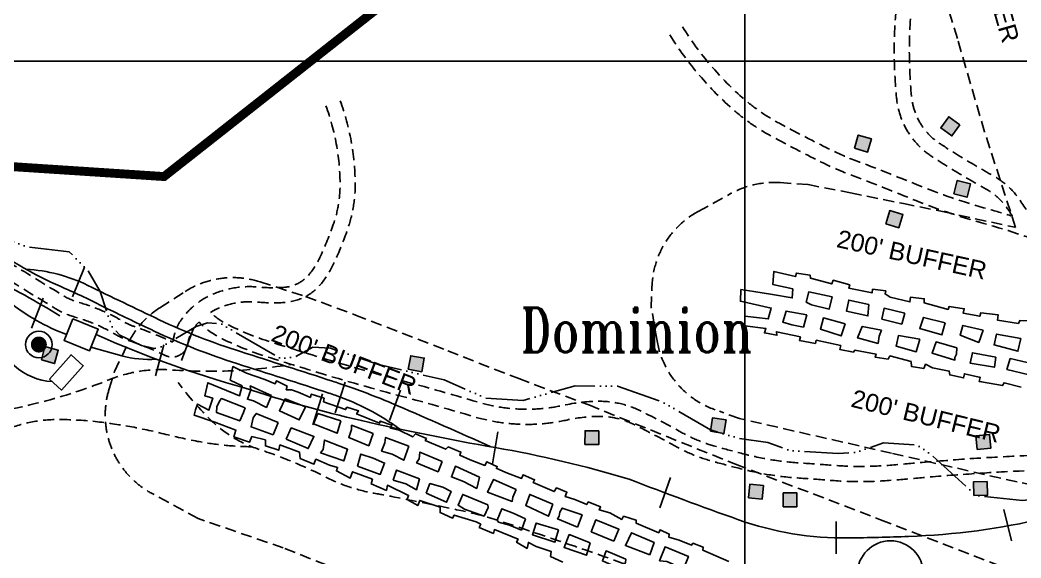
# Model space of a CAD drawing. Header units: inches. Extents: x 10131215 to 10153225, y 3476725 to 3491422.
# Drawn here: x 10142370 to 10144621, y 3486884 to 3488093 of the extents above; entities that cross this region are included whole.
import ezdxf
from ezdxf.enums import TextEntityAlignment as Align

# ---------------------------------------------------------------- set-up
doc = ezdxf.new("R2010")
doc.units = ezdxf.units.IN
doc.header["$LTSCALE"] = 100
doc.header["$MEASUREMENT"] = 0
for name, pattern in [('CENTER', [2, 1.25, -0.25, 0.25, -0.25]), ('DASHED2', [0.375, 0.25, -0.125]), ('HIDDEN', [0.375, 0.25, -0.125]), ('STREAM', [1.5, 1, -0.125, 0, -0.125, 0, -0.125, 0, -0.125])]:
    doc.linetypes.add(name, pattern=pattern)
doc.layers.get('0').update_dxf_attribs({"color": 60, "linetype": 'CONTINUOUS'})
for name, color, linetype in [('BUFFER ZONE-200', 200, 'HIDDEN'), ('BUILDINGS', 7, 'CONTINUOUS'), ('DRILL HOLES', 170, 'CONTINUOUS'), ('ELEVATIONS-UPEER MASON-CONTOURS', 175, 'CONTINUOUS'), ('GAS WELLS-EXISTING-ACTIVE', 30, 'CONTINUOUS'), ('GEOGRAPHIC LABELS', 7, 'CONTINUOUS'), ('GRID COORDINATES-VA SOUTH NAD27', 252, 'CONTINUOUS'), ('MINE WORKINGS-ADJACENT-GREGORY COAL-6690', 251, 'CONTINUOUS'), ('PROPERTY LINES-MINERAL', 1, 'CENTER'), ('RAILROADS', 30, 'CONTINUOUS'), ('ROADS', 34, 'DASHED2'), ('ROADS-ROUTE NUMBER LABELS', 34, 'CONTINUOUS'), ('WATER-SURFACE', 140, 'STREAM')]:
    doc.layers.add(name, color=color, linetype=linetype)
doc.styles.add('BUFFER LABELS', font='ARIAL.TTF', dxfattribs={"height": 40})
doc.styles.add('ROMANT', font='ROMANT.SHX', dxfattribs={"width": 2063.613351, "height": 165.089068})

# ---------------------------------------------------------------- blocks, each defined once
blk = doc.blocks.new('RRTIC')
blk.add_line((0, -36.2), (0, 36.2))
blk = doc.blocks.new('DRILL HOLE')
at = {"layer": 'DRILL HOLES', "const_width": 18}
blk.add_lwpolyline([(-9, 0, 1), (9, 0, 1)], format="xyb", close=True, dxfattribs=at)
at = {"layer": 'DRILL HOLES'}
blk.add_circle((0, 0), 30, dxfattribs=at)

msp = doc.modelspace()

# ---------------------------------------------------------------- linework, layer by layer
at = {"layer": 'BUFFER ZONE-200'}
for points in [[(10144609.1, 3487626.8), (10144539.4, 3487841.4), (10144478.2, 3488051.3), (10144400.8, 3488304.3), (10144373.8, 3488410.5)], [(10144079.4, 3487727.3), (10144142.3, 3487723), (10144237.9, 3487704.3), (10144356.8, 3487680.2), (10144444.9, 3487662.2), (10144607.1, 3487627.1), (10144609.1, 3487626.8)], [(10143895.3, 3487662.8), (10143969.7, 3487703.4)], [(10142909.5, 3487504.4), (10143012, 3487471.4), (10143124.6, 3487429.9), (10143331.8, 3487349.4), (10143491.4, 3487287), (10143648.9, 3487227.8), (10143979, 3487094.7), (10144305.6, 3486970.1), (10144747.7, 3486799.5), (10144891.8, 3486744.4)], [(10142684, 3487446.2), (10142740.2, 3487482.3)], [(10143802.7, 3487371.6), (10143789.7, 3487446.8), (10143791.2, 3487493.6)], [(10142570.2, 3487264.1), (10142582.2, 3487302.8), (10142611.6, 3487364.2)], [(10144796.1, 3487019.9), (10144612.5, 3487054.8), (10144330.2, 3487119.5), (10143987.8, 3487197.3), (10143943.1, 3487213.8)], [(10143318.8, 3486775), (10143197.5, 3486813.5), (10142961.6, 3486906.9), (10142770, 3486972.6), (10142665.7, 3487029.4)]]:
    msp.add_lwpolyline(points, dxfattribs=at)
for centre, start, end in [((10144065.5, 3487527.8), 86.0223, 118.6105), ((10143991.1, 3487487.2), 118.6105, 178.1648), ((10142848.3, 3487314), 72.1695, 122.6904), ((10142792, 3487277.9), 122.6904, 154.4218), ((10143999.8, 3487405.6), 189.7763, 253.5456), ((10142761.3, 3487205), 162.8385, 241.4429)]:
    msp.add_arc(centre, 200, start, end, dxfattribs=at)
at = {"layer": 'BUILDINGS'}
for points in [[(10144484.1, 3487857.4), (10144466.1, 3487832.2), (10144440.9, 3487850.2), (10144458.9, 3487875.4)], [(10144246.6, 3487804.6), (10144255.2, 3487834.3), (10144284.9, 3487825.8), (10144276.4, 3487796)], [(10144470.2, 3487702.3), (10144478.1, 3487732.3), (10144508, 3487724.4), (10144500.2, 3487694.5)], [(10144316.9, 3487635), (10144326, 3487664.6), (10144355.6, 3487655.5), (10144346.5, 3487625.9)], [(10142417.7, 3487329.1), (10142425.8, 3487359), (10142455.7, 3487350.8), (10142447.5, 3487321)], [(10143243, 3487308.1), (10143248.5, 3487338.5), (10143279, 3487333.1), (10143273.5, 3487302.6)], [(10143922.5, 3487168.7), (10143927.4, 3487199.2), (10143958, 3487194.3), (10143953.1, 3487163.7)], [(10143671.8, 3487169.7), (10143671.4, 3487138.7), (10143640.4, 3487139.2), (10143640.9, 3487170.1)], [(10144522.8, 3487127.9), (10144519.9, 3487158.7), (10144550.7, 3487161.6), (10144553.6, 3487130.8)], [(10144008.2, 3487018.9), (10144011.2, 3487049.8), (10144042, 3487046.7), (10144039, 3487015.9)], [(10144515.1, 3487024.2), (10144514.3, 3487055.1), (10144545.2, 3487055.9), (10144546, 3487025)], [(10144086.5, 3486999.2), (10144086.5, 3487030.2), (10144117.4, 3487030.2), (10144117.4, 3486999.2)]]:
    msp.add_lwpolyline(points, close=True, dxfattribs=at)
for points in [[(10144466.1, 3487832.2), (10144440.9, 3487850.2), (10144484.1, 3487857.4), (10144458.9, 3487875.4)], [(10144255.2, 3487834.3), (10144284.9, 3487825.8), (10144246.6, 3487804.6), (10144276.4, 3487796)], [(10144478.1, 3487732.3), (10144508, 3487724.4), (10144470.2, 3487702.3), (10144500.2, 3487694.5)], [(10144326, 3487664.6), (10144355.6, 3487655.5), (10144316.9, 3487635), (10144346.5, 3487625.9)], [(10142425.8, 3487359), (10142455.7, 3487350.8), (10142417.7, 3487329.1), (10142447.5, 3487321)], [(10143248.5, 3487338.5), (10143279, 3487333.1), (10143243, 3487308.1), (10143273.5, 3487302.6)], [(10143927.4, 3487199.2), (10143958, 3487194.3), (10143922.5, 3487168.7), (10143953.1, 3487163.7)], [(10143671.4, 3487138.7), (10143640.4, 3487139.2), (10143671.8, 3487169.7), (10143640.9, 3487170.1)], [(10144519.9, 3487158.7), (10144550.7, 3487161.6), (10144522.8, 3487127.9), (10144553.6, 3487130.8)], [(10144011.2, 3487049.8), (10144042, 3487046.7), (10144008.2, 3487018.9), (10144039, 3487015.9)], [(10144514.3, 3487055.1), (10144545.2, 3487055.9), (10144515.1, 3487024.2), (10144546, 3487025)], [(10144086.5, 3487030.2), (10144117.4, 3487030.2), (10144086.5, 3486999.2), (10144117.4, 3486999.2)]]:
    msp.add_solid(points, dxfattribs=at)
at = {"layer": 'ELEVATIONS-UPEER MASON-CONTOURS', "const_width": 5}
for points in [[(10135978.9, 3483263.2, 0), (10135880.2, 3483248.3, 0.000547)], [(10136147.8, 3483288.5, 0.000001), (10135988.5, 3483264.7, 0.000023)]]:
    msp.add_lwpolyline(points, format="xyb", dxfattribs=at)
at = {"layer": 'GAS WELLS-EXISTING-ACTIVE'}
msp.add_circle((10141935.6, 3488454.6), 500, dxfattribs=at)
at = {"layer": 'GRID COORDINATES-VA SOUTH NAD27'}
for p, q in [((10144000, 3476730), (10144000, 3490730)), ((10153220, 3488000), (10131220, 3488000))]:
    msp.add_line(p, q, dxfattribs=at)
at = {"layer": 'MINE WORKINGS-ADJACENT-GREGORY COAL-6690', "flags": 128}
for points in [[(10144621.6, 3487267.9), (10144583.3, 3487277.7), (10144580, 3487271.3), (10144532.5, 3487279.9), (10144527.4, 3487280.4), (10144529.6, 3487289.7), (10144527, 3487290.2), (10144494.2, 3487297.9), (10144492, 3487288.7), (10144461.1, 3487295.5), (10144459.8, 3487304.1), (10144422, 3487311.5), (10144406.8, 3487319.3), (10144402.7, 3487309.9), (10144374.7, 3487314.5), (10144374, 3487325.2), (10144326.3, 3487338), (10144322.5, 3487330.4), (10144293, 3487335.3), (10144295.3, 3487342), (10144247.8, 3487351.1), (10144244.2, 3487346.8), (10144213.6, 3487352.7), (10144215.8, 3487361.3), (10144160.6, 3487373.2), (10144158.9, 3487366.1), (10144122.9, 3487372.4), (10144125.2, 3487380.6), (10144071.2, 3487392.3), (10144072.2, 3487384.5), (10144044.1, 3487389.6), (10144047.7, 3487399.7), (10143999.8, 3487405.6), (10144000.4, 3487427.3), (10144052.9, 3487421.3), (10144059.5, 3487445.5), (10143990.3, 3487460.8), (10143991.1, 3487487.2), (10144020, 3487482.7), (10144062.7, 3487475.7), (10144106.8, 3487468.3), (10144107.7, 3487488.4), (10144063.1, 3487498.3), (10144065.5, 3487527.8), (10144114.2, 3487516.2), (10144116, 3487524.3), (10144146.7, 3487519.8), (10144147.5, 3487512.6), (10144195.6, 3487499.7), (10144198.8, 3487508.1), (10144236.2, 3487498.1), (10144234, 3487489.9), (10144286.3, 3487479.5), (10144287.4, 3487487.7), (10144316.9, 3487484.2), (10144315.4, 3487477.3), (10144327.3, 3487469.7), (10144371.6, 3487459.2), (10144372.6, 3487469.7), (10144403.8, 3487466.5), (10144403.2, 3487457.3), (10144457.2, 3487442.6), (10144460, 3487449.1), (10144493.7, 3487444.1), (10144491.4, 3487434), (10144528.7, 3487427.3), (10144530.7, 3487434.8), (10144569.7, 3487430.6), (10144568.2, 3487418.5), (10144615.4, 3487410.9), (10144618.4, 3487417.3), (10144653.1, 3487416.9)], [(10143590.4, 3486874.8), (10143563.2, 3486887.5), (10143564.2, 3486898.8), (10143530.5, 3486910.2), (10143513.3, 3486919), (10143510.3, 3486905.4), (10143486.8, 3486919.5), (10143489.9, 3486926.6), (10143436.6, 3486947.8), (10143434.6, 3486939.4), (10143402.7, 3486952.9), (10143406, 3486959.7), (10143395.5, 3486965.5), (10143346.4, 3486980.6), (10143342.6, 3486973.6), (10143314.4, 3486986.2), (10143314.5, 3486998.5), (10143268.8, 3487013.5), (10143264.7, 3487002), (10143240.8, 3487015.2), (10143243.6, 3487024.7), (10143196.2, 3487047.3), (10143194, 3487035.8), (10143159.9, 3487050.6), (10143162.5, 3487060.9), (10143117.6, 3487077.7), (10143112.6, 3487063.5), (10143081.3, 3487079.6), (10143083.9, 3487087.4), (10143065.5, 3487092.3), (10143035.3, 3487106), (10143030.8, 3487094.5), (10142999.6, 3487107.6), (10142998.5, 3487121.9), (10142954.3, 3487138.1), (10142951.6, 3487126.1), (10142921.8, 3487135.9), (10142921.6, 3487149.3), (10142891.1, 3487156.8), (10142885.9, 3487144.5), (10142850.9, 3487156.3), (10142855.3, 3487171.6), (10142807.6, 3487189.1), (10142761.3, 3487205), (10142764.4, 3487216.8), (10142768.9, 3487229.7), (10142794.6, 3487216.2), (10142803.1, 3487242.9), (10142785, 3487248.4), (10142792, 3487277.9), (10142863.5, 3487248.4), (10142869, 3487270.7), (10142842.5, 3487283.9), (10142848.3, 3487314), (10142878.8, 3487299.2), (10142920.1, 3487285.1), (10142943.9, 3487275.4), (10142946.8, 3487282.3), (10142970.4, 3487270.4), (10142968.5, 3487262), (10142980.4, 3487262.1), (10142995.6, 3487256.9), (10143022.7, 3487244.7), (10143024.9, 3487252.3), (10143053.8, 3487242.9), (10143052.5, 3487235.2), (10143102, 3487217.3), (10143105, 3487222.7), (10143131.3, 3487214.3), (10143126.6, 3487207.6), (10143178.5, 3487186.8), (10143179.9, 3487191.8), (10143206, 3487182.6), (10143203, 3487175.7), (10143222.4, 3487171.5), (10143253, 3487156.2), (10143259.1, 3487163), (10143283.8, 3487152.2), (10143281.2, 3487148.1), (10143327.2, 3487128.2), (10143332.7, 3487133.5), (10143361.5, 3487122.1), (10143358.9, 3487115.4), (10143381.9, 3487104.6), (10143415.3, 3487092.2), (10143419.9, 3487100.2), (10143443.6, 3487088.9), (10143441, 3487085.5), (10143462.8, 3487076), (10143497.8, 3487062.8), (10143501.1, 3487071.2), (10143527.1, 3487059.7), (10143524, 3487053.4), (10143571.4, 3487033.4), (10143576.3, 3487041.4), (10143599.7, 3487031.9), (10143596.3, 3487022), (10143617.4, 3487015.1), (10143644.6, 3487004.1), (10143647.7, 3487009.9), (10143675.6, 3486998.9), (10143672.7, 3486992.1), (10143696.1, 3486985.6), (10143723.2, 3486970.8), (10143727.5, 3486977.7), (10143755.7, 3486968.7), (10143755.6, 3486962.4), (10143806.4, 3486940.6), (10143809.5, 3486947.4), (10143830, 3486937.8), (10143829.2, 3486930.5), (10143852.7, 3486924.4), (10143880.2, 3486912.9), (10143883.2, 3486917.3), (10143906, 3486908.5), (10143905.9, 3486901.6), (10143963.9, 3486876.4)], [(10142950.2, 3487188.3), (10142901.2, 3487208.7), (10142894.3, 3487198.9), (10142891.3, 3487185.3), (10142889.4, 3487178.6), (10142938.9, 3487160.7)], [(10142950.2, 3487188.3), (10142938.9, 3487160.7)]]:
    msp.add_lwpolyline(points, dxfattribs=at)
for points in [[(10144196.5, 3487470.5), (10144189.9, 3487443.1), (10144150.3, 3487452.6), (10144138.4, 3487459.1), (10144143.8, 3487481.9)], [(10144279, 3487453.7), (10144277, 3487427.8), (10144228.6, 3487438.9), (10144233.8, 3487463.6)], [(10144139.8, 3487430.1), (10144131.8, 3487402.7), (10144105.9, 3487407.6), (10144085.4, 3487414.2), (10144092.9, 3487438.8)], [(10144359.9, 3487434.4), (10144353.2, 3487409.5), (10144308.5, 3487420.8), (10144313.5, 3487445.1)], [(10144226.1, 3487410.3), (10144216.9, 3487383), (10144170.1, 3487398.5), (10144176.8, 3487423.4)], [(10144450.8, 3487412), (10144443.6, 3487385.3), (10144393.6, 3487399.9), (10144401.7, 3487424.7)], [(10144307.5, 3487396.2), (10144302, 3487382.4), (10144299.8, 3487366), (10144253.7, 3487378.5), (10144264.2, 3487404.4)], [(10144536.6, 3487396.1), (10144526.4, 3487368.3), (10144484.3, 3487384.4), (10144490.2, 3487406.3)], [(10144620.7, 3487377.1), (10144614.5, 3487348.5), (10144560.9, 3487362.8), (10144566.5, 3487387.1)], [(10144393.9, 3487375.7), (10144385.6, 3487347.4), (10144340.2, 3487360), (10144345.4, 3487383.9)], [(10144477, 3487356.1), (10144476.3, 3487342.1), (10144472.2, 3487334.6), (10144472.6, 3487328.7), (10144421.2, 3487344), (10144430.6, 3487369.4)], [(10144564.4, 3487335.3), (10144561.7, 3487312.5), (10144506.7, 3487321.8), (10144512.1, 3487345.1)], [(10144647.8, 3487320.4), (10144639.8, 3487295.6), (10144589.7, 3487307.6), (10144597.2, 3487332.1)], [(10142935.6, 3487249.4), (10142923.9, 3487222.5), (10142894.7, 3487237.1), (10142881, 3487240.6), (10142885.3, 3487251.3), (10142888.6, 3487262.1), (10142887.7, 3487270.8), (10142916.3, 3487257.7)], [(10142875.9, 3487221.1), (10142872.7, 3487210.9), (10142863.8, 3487191.9), (10142811.5, 3487211.1), (10142812.5, 3487223.7), (10142818.8, 3487237.9), (10142822.8, 3487242.3)], [(10143011.6, 3487223.9), (10142997.8, 3487194.4), (10142953, 3487214.7), (10142966, 3487241.3)], [(10143091, 3487192.1), (10143083.1, 3487164.2), (10143030, 3487185.1), (10143039.8, 3487208.5)], [(10142968, 3487150.8), (10142979.8, 3487176.3), (10143030.8, 3487157), (10143018.1, 3487129.7)], [(10143164.1, 3487163.5), (10143154.2, 3487136.2), (10143109, 3487154.8), (10143115, 3487172.4), (10143115.4, 3487182.2)], [(10143045.7, 3487120), (10143051.3, 3487128.1), (10143054.4, 3487149), (10143106.6, 3487128.4), (10143097.7, 3487102.1)], [(10143244, 3487135.1), (10143232.9, 3487103.8), (10143207.1, 3487117.4), (10143183, 3487124.3), (10143190.2, 3487142.4), (10143191.8, 3487155.1)], [(10143128.5, 3487090), (10143180.1, 3487071.9), (10143189.6, 3487097.1), (10143163.8, 3487108.1), (10143136.4, 3487117.5)], [(10143319.2, 3487100.6), (10143310.2, 3487077.7), (10143261.7, 3487098), (10143267.6, 3487107), (10143269.3, 3487122.1)], [(10143208.8, 3487058.7), (10143216.8, 3487081.6), (10143268.1, 3487062.2), (10143261.5, 3487037.5), (10143237.8, 3487050.5)], [(10143402.9, 3487065.6), (10143397, 3487040.5), (10143367, 3487055.9), (10143340, 3487066.1), (10143349, 3487090.3)], [(10143283.4, 3487029.8), (10143291.7, 3487051.4), (10143320.7, 3487043), (10143339.5, 3487033.2), (10143329.1, 3487009.1)], [(10143485.5, 3487038.2), (10143478.3, 3487020.8), (10143476.8, 3487011.1), (10143421.4, 3487031.6), (10143435, 3487060.7)], [(10143421.9, 3487003.3), (10143423, 3486997.2), (10143413.7, 3486978.2), (10143369.3, 3486993.5), (10143355, 3487002.4), (10143365.6, 3487027)], [(10143568, 3487005), (10143558.4, 3486978), (10143507.4, 3487001.8), (10143516.2, 3487026.9)], [(10143507, 3486972.3), (10143497.7, 3486946.9), (10143470.6, 3486957.6), (10143446.3, 3486964.5), (10143443.1, 3486969.1), (10143453.4, 3486994.6), (10143479.1, 3486984.8)], [(10143623.6, 3486953.1), (10143634, 3486980.8), (10143589.4, 3486996), (10143584.1, 3486987), (10143582.8, 3486977.8), (10143578.5, 3486972.2)], [(10143580.8, 3486947.6), (10143572.8, 3486919.5), (10143522.4, 3486936.1), (10143531, 3486962.5)], [(10143705.2, 3486922), (10143716.9, 3486948.7), (10143664.8, 3486969.5), (10143654.5, 3486943.1)], [(10143652.5, 3486918.2), (10143643.6, 3486890.3), (10143593.5, 3486907.5), (10143605, 3486936.7)], [(10143786.1, 3486891.1), (10143731.5, 3486912), (10143744.8, 3486940.6), (10143796, 3486918.9)], [(10143732.6, 3486881.5), (10143731.6, 3486873.8), (10143722.1, 3486858.7), (10143679.8, 3486877.3), (10143688.1, 3486900.1)], [(10143862.1, 3486859.7), (10143824.7, 3486875.9), (10143808.2, 3486877.9), (10143820.6, 3486909.2), (10143873.2, 3486887.5)]]:
    msp.add_lwpolyline(points, close=True, dxfattribs=at)
at = {"layer": 'PROPERTY LINES-MINERAL', "const_width": 20}
msp.add_lwpolyline([(10145852.5, 3477967.3), (10145477.2, 3478389.8), (10145524.1, 3478706.3), (10145289.6, 3479034.6), (10145840.8, 3479480), (10148022.2, 3482000.3), (10147875.8, 3483547), (10148796.5, 3485897.3), (10149467.1, 3485637.7), (10150064.7, 3487307.4), (10148434.5, 3489312), (10147050.6, 3488960.3), (10144259.3, 3488972), (10142693.6, 3487741), (10142154.1, 3487776.2), (10140301, 3489311.8), (10137154.3, 3489311.8)], dxfattribs=at)
at = {"layer": 'RAILROADS', "flags": 128}
for points in [[(10141279.1, 3487948.4, -0.053561), (10141660.6, 3487835.6, -0.043294), (10141906.5, 3487707.1, -0.031959), (10142058.2, 3487596.2, 0.010118), (10142199.1, 3487483.4, -0.074837), (10142312.6, 3487365.5, 0.057036), (10142357.5, 3487315.4, 0.166437), (10142441.7, 3487280.2, 2.551878)], [(10142458.9, 3487428.1, 0.023715), (10142299.4, 3487516.5, -0.025079), (10142196.6, 3487573.8, -0.028109), (10142094.6, 3487646, 2.595958)], [(10142309.1, 3487579.4, 0.05095), (10142470.2, 3487489.8, -0.018468), (10142566.6, 3487443.9, 0.001928), (10142671.1, 3487394, 0.033752), (10142857.3, 3487320.9, -0.001682), (10143064.3, 3487254.5, -0.002336), (10143078.9, 3487249.7, -0.074783), (10143224.3, 3487173.5, 1.89371)], [(10143428.8, 3487133.9, 0.003888), (10143218.9, 3487226.2, 0.015695), (10143121.2, 3487264.7), (10143087.8, 3487276.3, 0.002336), (10143072.9, 3487281.2, 0.001682), (10142865.7, 3487347.6, -0.033752), (10142683, 3487419.3, -0.002977), (10142522.1, 3487496.6, 0.099698), (10142383.3, 3487532.7, -0.208487)], [(10142474.1, 3487386.2, -0.080504), (10142344.8, 3487459.8, -0.110213), (10142299.7, 3487516.3, -0.768148)], [(10148074.5, 3486919, 0.103463), (10147850.3, 3487126.7, 0.117732), (10147647, 3487191, 0.075684), (10147408.9, 3487172.1, 0.010446), (10147203.9, 3487119.5, 0.000886), (10147136, 3487100.4, -0.08652), (10146905.3, 3487076.5, -0.008068), (10146469.6, 3487114, -0.029042), (10146341.5, 3487134.7, 0.059499), (10146070.9, 3487161.6, 0.001622), (10145757.4, 3487154.4, 0.035938), (10145479.3, 3487127.1, 0.005635), (10145044.9, 3487047.4, -0.001055), (10144805.3, 3487001.2, 0.010691), (10144674.6, 3486973.4, -0.048957), (10144368.4, 3486932.4, -0.005685), (10144233, 3486929.1, -0.08839), (10143986, 3486970, -0.007013), (10143740.1, 3487061, 0.030246), (10143438.4, 3487132.2, -0.013633), (10143137.7, 3487192.7, -0.023386), (10142874.2, 3487266.4, -0.037976), (10142540.8, 3487386.1)], [(10142529.1, 3487357.8), (10142598.3, 3487338.4, 0.087499), (10142675.7, 3487330.7, 2.915469)]]:
    msp.add_lwpolyline(points, format="xyb", dxfattribs=at)
for points in [[(10142488.7, 3487421.5), (10142545.7, 3487397.9), (10142525.6, 3487349.2), (10142468.6, 3487372.8), (10142488.7, 3487421.5)], [(10142435.6, 3487285.7), (10142463, 3487261.2), (10142512, 3487316.1), (10142484.6, 3487340.6), (10142435.6, 3487285.7)]]:
    msp.add_lwpolyline(points, dxfattribs=at)
at = {"layer": 'ROADS', "flags": 128}
for points in [[(10144602.2, 3487651.9, 0.003869), (10144591, 3487668.8, 0.117633), (10144542.7, 3487713, -0.009368), (10144463.4, 3487759.1, -0.010839), (10144425.3, 3487783.3, -0.235515), (10144341.4, 3487917.3, -0.027521), (10144336.3, 3488038.3, -0.039382), (10144350.5, 3488193.7, -0.01337), (10144375.2, 3488317.6, -0.008303), (10144405.5, 3488441.3, -0.0459), (10144452.1, 3488569.8, 0.017547), (10144475.2, 3488623.5, -0.160637), (10144522.2, 3488680.8, -0.056634)], [(10144653, 3487635.2, 0.011615), (10144619.1, 3487687.8, 0.117633), (10144559.2, 3487742.7, -0.009368), (10144481, 3487788.2, -0.011012), (10144443.5, 3487812, -0.236689), (10144375.2, 3487920.6, -0.027521), (10144370.2, 3488037.8, -0.039382), (10144384, 3488188, -0.01337), (10144408.3, 3488310.1, -0.008303), (10144438.3, 3488432.7, -0.0459), (10144482.8, 3488555.3, 0.017547), (10144506.8, 3488611.2, -0.25775), (10144569.3, 3488663.5, -0.056634), (10144666.5, 3488671.1, -0.058989), (10144812.1, 3488648.6, -0.00515), (10144946.3, 3488609.8, -0.018062), (10145070.6, 3488567.5, -0.03256), (10145206.8, 3488505.2, -0.080353), (10145280.4, 3488448.8, 0.057923), (10145383, 3488362.5, 0.026376), (10145457.2, 3488318.9, -0.080958), (10145579, 3488228.3, -0.054938), (10145662.7, 3488120.5, -0.010999), (10145746.8, 3487976.3, 0.009078), (10145844.2, 3487808.1, -0.007482), (10145938, 3487647.2, 0.006397), (10146006.6, 3487528.9, -0.012482), (10146071.3, 3487414, -0.019725), (10146135, 3487282, 5.868917)], [(10142771.9, 3487414.2, 0.032849), (10142760.9, 3487400.8, 0.123371), (10142747.6, 3487367, -0.509847), (10142696.2, 3487339.1, 0.029452), (10142615.9, 3487371.9, -0.051262), (10142583.7, 3487386.7, 0.065162), (10142493, 3487425.4, -0.06925), (10142448.8, 3487444.7, -0.00069), (10142333.7, 3487515.4, 0.026792), (10142286.8, 3487541, -0.038182), (10142202.7, 3487589.3, -0.031619), (10142140.2, 3487638, 0.153539), (10142063.8, 3487672.1, -0.116607), (10141946.4, 3487714.5, -0.087514), (10141886.6, 3487770.7, -0.041046), (10141835.7, 3487851.8, 0.049132), (10141789.7, 3487922.6, 0.015528), (10141720.4, 3488003.8, 0.029786), (10141643.2, 3488079.4, 0.014397), (10141541.8, 3488162.4, 0.028677), (10141417.6, 3488247.5, -0.013142), (10141241.9, 3488359.9, 0.011244), (10141136.6, 3488427.7, -0.000416), (10140977.8, 3488525.4, -0.627727)], [(10143057.9, 3487899.7, -0.084877), (10143089.6, 3487726.5, -0.087321), (10143074.4, 3487633.2, -0.024238), (10143045.5, 3487562, -0.05543), (10143022.5, 3487523.9, -0.210079), (10142965, 3487492.3, -0.046751), (10142907.7, 3487492.7, 0.127016), (10142802.8, 3487476.5, 0.136669), (10142733.3, 3487420.6, 0.123371), (10142713.9, 3487371.4, -0.509847), (10142710.8, 3487369.8, 0.029452), (10142626.8, 3487404, -0.051262), (10142601, 3487415.9, 0.065162), (10142502.1, 3487458.1, -0.06925), (10142466.5, 3487473.7, -0.00069), (10142351.5, 3487544.3, 0.026792), (10142301.4, 3487571.7, -0.038182), (10142221.8, 3487617.4, -0.031619), (10142162.7, 3487663.4, 0.153539), (10142067.7, 3487705.8, -0.116607), (10141965, 3487743, -0.087514), (10141913.7, 3487791.1, -0.041046), (10141865.9, 3487867.4, 0.049132), (10141816.2, 3487943.8, 0.015528), (10141745.6, 3488026.7, 0.029786), (10141665.5, 3488105.1, 0.014397), (10141562.6, 3488189.3, 0.028677), (10141435.1, 3488276.6, -0.013142), (10141260.9, 3488388, 0.005138), (10141212.6, 3488420, -0.000416)], [(10143860, 3488077.3, 0.075133), (10143999.3, 3487914.4, 0.05661), (10144079, 3487859.9, 0.005113), (10144183.1, 3487806.1, 0.026116), (10144249.1, 3487777, -0.006077), (10144387.8, 3487722.5, 0.028904), (10144547.1, 3487668.1, -0.007784), (10144602.2, 3487651.9, -0.044764)], [(10143831.2, 3488059.4, 0.075133), (10143977.1, 3487888.7, 0.05661), (10144063.2, 3487829.8, 0.005113), (10144167.8, 3487775.7, 0.026116), (10144237.1, 3487745.2, -0.006077), (10144375, 3487691, 0.028904), (10144538, 3487635.4, -0.024873), (10144709.2, 3487578.5, -0.044764), (10144864.3, 3487501.6, -0.107183), (10144969.8, 3487400.8, -0.072025), (10145017, 3487303.1, -0.021037), (10145042.8, 3487208.3, -0.029915), (10145055.6, 3487130.5, 69.002137)], [(10143089.8, 3487911.4, -0.084877), (10143123.6, 3487726.9, -0.087321), (10143106.4, 3487622, -0.024238), (10143076.4, 3487547.7, -0.05543), (10143049.4, 3487503.1, -0.210079), (10142968, 3487458.5, -0.046751), (10142904.4, 3487458.9, 0.127016), (10142816.2, 3487445.3, 0.038349), (10142798.3, 3487435.9, 0.123371)], [(10139603, 3487765.8), (10139620, 3487702.3, 0.150889), (10139660.6, 3487637.8, -0.077823), (10139730, 3487556.4, 0.082175), (10139850.1, 3487418, 0.018769), (10139998.7, 3487303.9, 0.077007), (10140229.7, 3487188.4, 0.085303), (10140446.4, 3487157.9, 0.022783), (10140747.9, 3487180.9, 0.076854), (10141069.8, 3487271.7, 0.050661), (10141317.2, 3487416.7, -0.048969), (10141590.9, 3487578.3, -0.256899), (10141810.3, 3487563.4, 0.060407), (10141970.2, 3487486.1, -0.165088), (10142094, 3487390.7, 0.00477), (10142199.6, 3487235.2, 0.322383), (10142280.9, 3487206.4, 0.058593), (10142570.9, 3487284.8, -0.114258), (10142711.2, 3487306.5, 0.060305), (10142979.9, 3487319, -0.887136)], [(10145055.6, 3487130.5, -0.026419), (10144945.4, 3487121.2, -0.006071), (10144807.5, 3487118.5, 0.009809), (10144615.9, 3487113.3, 0.005338), (10144508.5, 3487107.2, 0.004625), (10144399.2, 3487098.7, -0.000212), (10144330.9, 3487092.8, -0.041385), (10144194.9, 3487092.4, 0.004108), (10144124.7, 3487097.5, -0.048369), (10143995.3, 3487118.4, -0.000669), (10143940.7, 3487132.8, -0.061607), (10143857.7, 3487166.2, 0.010843), (10143767, 3487213.9, 0.120389), (10143669, 3487236.1, 0.049935), (10143592.1, 3487227.1, -0.060636), (10143500.2, 3487218.3, -0.066986), (10143398.2, 3487234.7, 0.00875), (10143250.6, 3487276.4, -0.008133), (10143059.8, 3487330.2, -0.004885), (10142927.8, 3487371.1, -0.041415), (10142834.3, 3487409.9, -0.074579), (10142798.3, 3487435.9, -1.018701)], [(10147921.7, 3487228.9, -0.052248), (10147769.2, 3487233.8, -0.00487), (10147671.8, 3487248.3, 0.029064), (10147566.8, 3487258.6, 0.036796), (10147476, 3487255.6, 0.048323), (10147318.8, 3487223.2, 0.017862), (10147161.6, 3487168.3, -0.017304), (10147092.6, 3487144.1, -0.1295), (10146948, 3487137.6, 0.010511), (10146854.8, 3487155.7, 0.027009), (10146695.8, 3487174.4, -0.000314), (10146496.1, 3487187.2, -0.050521), (10146333.7, 3487214.2, -0.005201), (10146277.9, 3487230.1, 0.055123), (10146178.6, 3487247.8, 0.040984), (10146123.9, 3487247, 0.023684), (10146001, 3487229.1, -0.001388), (10145873.8, 3487204.7, -0.033819), (10145786.2, 3487194.2, -0.013702), (10145638.6, 3487190.7, 0.039167), (10145462.7, 3487177.6, 0.009263), (10145395.3, 3487165.9, 0.008881), (10145314.9, 3487148.9, -0.006303), (10145125.3, 3487107.9, -0.041715), (10144946.5, 3487087.2, -0.006071), (10144807.8, 3487084.5, 0.009809), (10144617.5, 3487079.4, 0.005338), (10144510.8, 3487073.2, 0.004625), (10144402.1, 3487064.8, -0.000212), (10144333.8, 3487058.9, -0.041385), (10144192.2, 3487058.5, 0.004108), (10144122.6, 3487063.5, -0.048369), (10143986.7, 3487085.5, -0.000669), (10143932.1, 3487099.9, -0.061607), (10143841.3, 3487136.5, 0.010843), (10143751.9, 3487183.5, 0.120389), (10143669.6, 3487202.1, 0.049935), (10143599.4, 3487193.9, -0.060636), (10143499.3, 3487184.3, -0.066986), (10143388.4, 3487202.1, 0.00875), (10143242, 3487243.6, -0.008133), (10143050.1, 3487297.6, -0.004885), (10142917.5, 3487338.7, -0.041415), (10142818.7, 3487379.7, -0.079673), (10142771.9, 3487414.2, -0.086698)], [(10144547.6, 3484326.2, 0.043272), (10144549, 3484418.1, 0.049452), (10144534.9, 3484500.5, 0.038857), (10144515.8, 3484553.3, 0.018028), (10144494.9, 3484595.6, -0.028951), (10144463.9, 3484661.8, -0.0539), (10144452.2, 3484703.6, 0.01214), (10144435.2, 3484792.8, 0.005415), (10144411.5, 3484896.4, 0.016322), (10144395.5, 3484955, -0.024708), (10144376.8, 3485027.7, -0.001213), (10144357.4, 3485123.7, 0.062809), (10144330.6, 3485204.2, 0.057702), (10144306.7, 3485242.1, -0.062032), (10144273.2, 3485296.3, -0.022923), (10144224.5, 3485416.5, 0.005197), (10144176, 3485550, 0.013749), (10144151.4, 3485610.4, -0.03684), (10144119.7, 3485699.8, 0.00906), (10144109.6, 3485734.2, -0.126513), (10144104.1, 3485840.8, -0.023528), (10144124.3, 3485921.3, -0.012232), (10144150.5, 3486000.9, 0.098302), (10144163.1, 3486085.9, 0.089076), (10144145.9, 3486160.5, -0.006635), (10144109.5, 3486248.8, 0.009563), (10144073.6, 3486334.5, -0.040374), (10144046, 3486413.7, -0.002886), (10144018.6, 3486521.4, -0.028789), (10144002.2, 3486609.3, 0.031492), (10143985, 3486697.9, 0.121615), (10143950.6, 3486761.5, 0.125302), (10143898.1, 3486796.2, -0.042516), (10143832, 3486825.7, 0.035585), (10143755.5, 3486861.1, 0.007903), (10143655.9, 3486897.1, 0.00191), (10143450.6, 3486966.8, 0.028462), (10143371.4, 3486988.4, 0.003816), (10143211.9, 3487021, 0.004868), (10143166.5, 3487029.4, -0.073742), (10143057, 3487066, 0.038078), (10142905.7, 3487128.7, -0.112177), (10142802.2, 3487190.8, -0.04214), (10142725.2, 3487278, -0.235296)], [(10142890.9, 3487134, -0.044645), (10142769.2, 3487146.1, -0.014325), (10142693.2, 3487162.9, 0.034109), (10142538.7, 3487190.6, 0.027265), (10142454.6, 3487195.2, 0.099439), (10142335.2, 3487171.2, 0.067785), (10142220.7, 3487103.7, 0.024609), (10142121.1, 3487016.9, -0.015349), (10142040.8, 3486944.2, 0.000143), (10141917.7, 3486839.4, 0.041992), (10141792.7, 3486713.5, 0.029288), (10141690.4, 3486575.6, 0.060776), (10141621.1, 3486435.4, -0.003956), (10141588.3, 3486344.2, 0.094066), (10141578.5, 3486285.6, 0.028514), (10141584.8, 3486205.6, -0.013309), (10141590.1, 3486156.9, -0.156293), (10141566.7, 3486055.9, -0.030644), (10141492.5, 3485947.1, 0.050304), (10141428.6, 3485845, 0.088532), (10141404.1, 3485760.7, 0.153661), (10141424.6, 3485659.3, 0.024001), (10141490.5, 3485552.1, -0.187712), (10141505, 3485489.6, -0.0068), (10141495.9, 3485431.7, -0.107997), (10141469.1, 3485365.4, -0.066152), (10141422.5, 3485313.5, 0.111374), (10141385.3, 3485263.7, 0.075028), (10141349.1, 3485132.9, -0.037187), (10141324.4, 3485008.1, -0.041), (10141280, 3484887.1, 0.025185), (10141225.6, 3484751.9, -0.003932), (10141195.9, 3484667.9, -0.009731), (10141158.1, 3484569.7, -0.162255), (10141097.1, 3484498.7, -0.05741), (10141080.1, 3484491, 0.323978), (10141030, 3484422.7, -0.029611), (10141022.8, 3484314.2, -0.050271), (10141008.1, 3484249.9, 3.810202)]]:
    msp.add_lwpolyline(points, format="xyb", dxfattribs=at)
at = {"layer": 'ROADS-ROUTE NUMBER LABELS'}
msp.add_circle((10144327.6, 3486848.4), 74.3, dxfattribs=at)
at = {"layer": 'WATER-SURFACE', "flags": 128}
msp.add_lwpolyline([(10140475.9, 3489094.7), (10140523.5, 3489054.6), (10140538.6, 3489027.2), (10140570.2, 3488914.8), (10140636.5, 3488839.7), (10140743.7, 3488807.5), (10140856.6, 3488770.4), (10140939.3, 3488683.3), (10140973.2, 3488661.1), (10141002.9, 3488637.1), (10141088.2, 3488465.3), (10141134.4, 3488402.3), (10141177.4, 3488369.6), (10141289.1, 3488312.5), (10141409.5, 3488234.9), (10141605.4, 3488082.4), (10141723, 3487959.9), (10141770.8, 3487921.8), (10141836.3, 3487847.6), (10141886.9, 3487774.3), (10141934.9, 3487741.2), (10141969.2, 3487729.1), (10142114.5, 3487730.1), (10142163.2, 3487707), (10142230.3, 3487657.7), (10142322.3, 3487606.9), (10142385.9, 3487582.9), (10142480.4, 3487572), (10142522.8, 3487529.3), (10142550, 3487482.5), (10142575.3, 3487405.8), (10142594, 3487384.6), (10142642.7, 3487361.5), (10142672.3, 3487354.7), (10142687.6, 3487358.7), (10142765.5, 3487404), (10142791, 3487412.4), (10142821, 3487410.6), (10142956.4, 3487332), (10142986.6, 3487335.1), (10143028.1, 3487357.6), (10143068, 3487355.1), (10143175.9, 3487318.4), (10143324, 3487284.1), (10143416.6, 3487243.3), (10143501.5, 3487238), (10143618.7, 3487270.8), (10143713.8, 3487269.9), (10143816.7, 3487233.5), (10143923.1, 3487171.7), (10143987, 3487152.7), (10144051.5, 3487143.7), (10144100.5, 3487125.6), (10144210.3, 3487118.8), (10144250.5, 3487121.3), (10144311.9, 3487142.6), (10144386.7, 3487137.9), (10144420.4, 3487115.8), (10144520, 3487024.4), (10144624.4, 3487012.9), (10144867, 3487048), (10144948.7, 3487073), (10145023.8, 3487073.3), (10145119.8, 3487087.4), (10145171.3, 3487109.2), (10145208.4, 3487142), (10145225.5, 3487176), (10145284.1, 3487232.5), (10145309.9, 3487245.9), (10145386, 3487261.3), (10145536.3, 3487261.9), (10145602.1, 3487272.9), (10145721.8, 3487265.5), (10145817.6, 3487274.5), (10145917.6, 3487273.3), (10146043.6, 3487285.6), (10146165.5, 3487313.1), (10146276.2, 3487321.2), (10146564.9, 3487293.3), (10146692.5, 3487250.3), (10146876.5, 3487228.8), (10146960.1, 3487203.6), (10147019.6, 3487194.9), (10147110.4, 3487204.3), (10147335.7, 3487285.5), (10147406.5, 3487296.1), (10147539, 3487333), (10147619.2, 3487333), (10147732.7, 3487305.9), (10147812.5, 3487300.9), (10147863.3, 3487312.8), (10147901.5, 3487337.1)], dxfattribs=at)

# ---------------------------------------------------------------- block references
at = {"layer": 'DRILL HOLES', "xscale": 1.000028516851045, "yscale": 1.000028516851045, "zscale": 1.000028516851045}
msp.add_blockref('DRILL HOLE', (10142412, 3487363.6), dxfattribs=at)
at = {"layer": 'RAILROADS', "xscale": 1.000028516851045, "yscale": 1.000028516851045, "zscale": 1.000028516851045}
for p, rotation in [((10142501.2, 3487504.1), 338.12662210511), ((10142408.3, 3487433.9), 338.641551578116), ((10142745.6, 3487361.6), 339.8598759219026), ((10142683.9, 3487328.1), 344.7029627975807), ((10143089.8, 3487244.4), 342.0611435977566), ((10143039.2, 3487218), 342.4390988247221), ((10143213.3, 3487226.9), 340.1346110505294), ((10143438.7, 3487131.6), 350.4726191706517), ((10143820.7, 3487030.7), 340.6522574169903), ((10144591.4, 3486957.9), 14.28175379810765)]:
    msp.add_blockref('RRTIC', p, dxfattribs=dict(at, rotation=rotation))
msp.add_blockref('RRTIC', (10144205.6, 3486929.7), dxfattribs=at)

# ---------------------------------------------------------------- texts
at = {"layer": 'BUFFER ZONE-200', "style": 'BUFFER LABELS'}
for rotation, p in [(285.982, (10144552.1, 3488208.3)), (347.5507, (10144375.9, 3487565.6)), (338.9439, (10143098.9, 3487329.8)), (346.1955, (10144407.7, 3487202.9))]:
    msp.add_text("200' BUFFER", height=40.001, rotation=rotation, dxfattribs=at).set_placement(p, align=Align.MIDDLE)
at = {"layer": 'GEOGRAPHIC LABELS', "style": 'ROMANT', "width": 0.736108}
msp.add_text('Dominion', height=100, dxfattribs=at).set_placement((10143495.8, 3487346.2))

doc.saveas('drawing.dxf')
